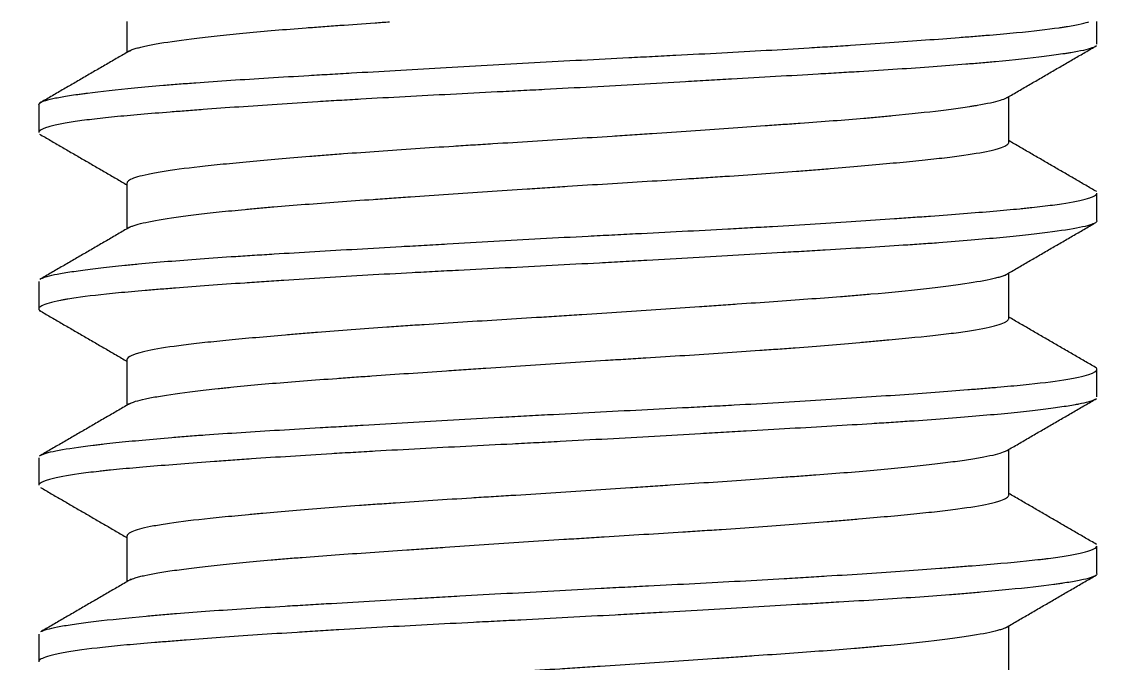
# Model space of a CAD drawing. Header units: millimetres. Extents: x 4812 to 5406, y -1197 to -777.
# Drawn here: x 4898.76 to 4904.89, y -1096.15 to -1092.51 of the extents above; entities that cross this region are included whole.
import ezdxf

# ---------------------------------------------------------------- set-up
doc = ezdxf.new("R2010")
doc.units = ezdxf.units.MM
doc.header["$LTSCALE"] = 0.1
doc.layers.get('0').update_dxf_attribs({"lineweight": 13})
doc.layers.add('DIM', color=3, linetype='Continuous', lineweight=9)
doc.styles.get("Standard").update_dxf_attribs({"font": 'arial.ttf'})
doc.dimstyles.new('사본 ISO-25', dxfattribs={"dimtxt": 5, "dimasz": 5, "dimexe": 1.25, "dimexo": 0.625, "dimgap": 1.2, "dimtad": 1, "dimtih": 1, "dimtoh": 1, "dimdec": 1, "dimdsep": 46, "dimtxsty": 'Standard', "dimcen": 5, "dimclrd": 3, "dimclre": 3, "dimclrt": 4, "dimadec": 0, "dimazin": 0, "dimtfac": 1, "dimtdec": 1, "dimtmove": 0, "dimatfit": 3, "dimfxl": 1.25, "dimarcsym": 0})

# ---------------------------------------------------------------- blocks, each defined once
blk = doc.blocks.new('*D23')
at = {"layer": 'Defpoints', "color": 0, "transparency": 16777216}
for p in [(4882.86, -1092.5148), (4937.86, -1092.5148), (4937.86, -1115.0148)]:
    blk.add_point(p, dxfattribs=at)
at = {"layer": 'DIM', "color": 3, "lineweight": -2, "transparency": 16777216}
for p, q in [((4882.86, -1093.1398), (4882.86, -1116.2648)), ((4937.86, -1093.1398), (4937.86, -1116.2648)), ((4882.86, -1115.0148), (4864.3395, -1115.0148)), ((4932.86, -1115.0148), (4887.86, -1115.0148))]:
    blk.add_line(p, q, dxfattribs=at)
at = {"layer": 'DIM', "color": 3, "transparency": 16777216}
for points in [[(4887.86, -1114.1815), (4887.86, -1115.8481), (4882.86, -1115.0148)], [(4932.86, -1114.1815), (4932.86, -1115.8481), (4937.86, -1115.0148)]]:
    blk.add_solid(points, dxfattribs=at)
at = {"layer": 'DIM', "color": 4, "transparency": 16777216, "insert": (4869.1395, -1111.2722), "char_height": 5, "attachment_point": 5}
blk.add_mtext('55', dxfattribs=at)
blk = doc.blocks.new('*D24')
at = {"layer": 'Defpoints', "color": 0, "transparency": 16777216}
for p in [(4910.36, -923.8886), (4876.7537, -1009.1992), (4899.4236, -1009.616), (4900.0069, -1095.9815), (4910.36, -1106.6204)]:
    blk.add_point(p, dxfattribs=at)
at = {"layer": 'DIM', "color": 3, "lineweight": -2, "transparency": 16777216}
for start, end in [(90, 92.279571), (92.28319, 102.71681), (85.437239, 87.71681), (102.720429, 105), (107.28319, 109.562761)]:
    blk.add_arc((4910.36, -1134.6199), 125.4814, start, end, dxfattribs=at)
at = {"layer": 'DIM', "color": 3, "transparency": 16777216}
for points in [[(4915.3424, -1010.0713), (4915.3756, -1008.405), (4910.36, -1009.1385)], [(4872.8485, -1014.0038), (4873.3118, -1015.6047), (4877.8831, -1013.4142)]]:
    blk.add_solid(points, dxfattribs=at)
at = {"layer": 'DIM', "color": 4, "transparency": 16777216, "insert": (4869.2927, -1010.3432), "char_height": 5, "attachment_point": 5}
blk.add_mtext('15°', dxfattribs=at)

msp = doc.modelspace()

# ---------------------------------------------------------------- linework, layer by layer
at = {"color": 7, "linetype": 'Continuous', "lineweight": 18}
for p, q in [((4899.3599, -1092.5148), (4899.3599, -1092.6895)), ((4904.8599, -1092.6429), (4904.8599, -1092.5148)), ((4904.3599, -1093.1982), (4904.3599, -1092.94)), ((4898.8599, -1092.987), (4898.8599, -1093.1422)), ((4899.3599, -1093.4316), (4899.3599, -1093.6895)), ((4904.8599, -1093.6422), (4904.8599, -1093.4875)), ((4898.8599, -1093.9872), (4898.8599, -1094.1429)), ((4904.3599, -1094.1985), (4904.3599, -1093.9399)), ((4899.3599, -1094.431), (4899.3599, -1094.6895)), ((4904.8599, -1094.6424), (4904.8599, -1094.4867)), ((4904.3599, -1095.1985), (4904.3599, -1094.9401)), ((4898.8599, -1094.9874), (4898.8599, -1095.1421)), ((4899.3599, -1095.4312), (4899.3599, -1095.6897)), ((4904.8599, -1095.6427), (4904.8599, -1095.4874)), ((4904.3599, -1096.1981), (4904.3599, -1095.9401)), ((4898.8599, -1095.9866), (4898.8599, -1096.1426))]:
    msp.add_line(p, q, dxfattribs=at)
for points, knots in [([(4898.8599, -1092.9869), (4898.8599, -1092.9853), (4898.8603, -1092.9836), (4898.8618, -1092.9808), (4898.8627, -1092.9796), (4898.865, -1092.9773), (4898.8665, -1092.9762), (4898.8815, -1092.9657), (4898.9108, -1092.9569), (4898.9778, -1092.9433), (4899.0039, -1092.9388), (4899.0491, -1092.9318), (4899.0652, -1092.9295), (4899.0907, -1092.9259), (4899.0995, -1092.9247), (4899.1175, -1092.9223), (4899.1267, -1092.9211), (4899.2116, -1092.9103), (4899.3007, -1092.9005), (4899.4543, -1092.8857), (4899.5089, -1092.8807), (4899.5813, -1092.8745), (4899.596, -1092.8733), (4899.6259, -1092.8708), (4899.641, -1092.8696), (4899.687, -1092.8659), (4899.7183, -1092.8635), (4899.8779, -1092.8516), (4900.0155, -1092.8427), (4900.2365, -1092.8291), (4900.3126, -1092.8245), (4900.4306, -1092.8176), (4900.4705, -1092.8153), (4900.551, -1092.8106), (4900.5916, -1092.8082), (4900.7959, -1092.7964), (4900.9645, -1092.7868), (4901.2249, -1092.7719), (4901.3131, -1092.7668), (4901.4917, -1092.7567), (4901.581, -1092.7517), (4901.7595, -1092.7419), (4901.8487, -1092.7371), (4902.027, -1092.7278), (4902.1161, -1092.7232), (4902.2496, -1092.7164), (4902.2941, -1092.7142), (4902.3831, -1092.7096), (4902.4276, -1092.7073), (4902.56, -1092.7005), (4902.6468, -1092.696), (4902.9032, -1092.6823), (4903.0686, -1092.673), (4903.2684, -1092.6609), (4903.3081, -1092.6584), (4903.3866, -1092.6535), (4903.4252, -1092.651), (4903.5391, -1092.6435), (4903.6859, -1092.6336), (4903.8225, -1092.6238), (4903.9541, -1092.6141), (4904.0173, -1092.6093), (4904.1083, -1092.6023), (4904.138, -1092.6), (4904.1957, -1092.5954), (4904.2236, -1092.5931), (4904.3049, -1092.5863), (4904.3556, -1092.5817), (4904.4975, -1092.5681), (4904.5786, -1092.5589), (4904.6541, -1092.5481), (4904.6622, -1092.5469), (4904.678, -1092.5444), (4904.7009, -1092.5408), (4904.7216, -1092.5371), (4904.76, -1092.5297), (4904.7883, -1092.5233), (4904.81, -1092.5168), (4904.8147, -1092.5153)], [0, 0, 0, 0, 0.010496, 0.010496, 0.018037, 0.018037, 0.025578, 0.025578, 0.085906, 0.085906, 0.11607, 0.11607, 0.131153, 0.131153, 0.138694, 0.138694, 0.146235, 0.146235, 0.206563, 0.206563, 0.236727, 0.236727, 0.244268, 0.244268, 0.251809, 0.251809, 0.266891, 0.266891, 0.327219, 0.327219, 0.357383, 0.357383, 0.372465, 0.372465, 0.387547, 0.387547, 0.447876, 0.447876, 0.47804, 0.47804, 0.508204, 0.508204, 0.538368, 0.538368, 0.568532, 0.568532, 0.583614, 0.583614, 0.598696, 0.598696, 0.62886, 0.62886, 0.689189, 0.689189, 0.704271, 0.704271, 0.719353, 0.719353, 0.749517, 0.779681, 0.779681, 0.809845, 0.809845, 0.824927, 0.824927, 0.840009, 0.840009, 0.870173, 0.870173, 0.930502, 0.930502, 0.938043, 0.938043, 0.945584, 0.960666, 0.960666, 0.99083, 1, 1, 1, 1]), ([(4899.3736, -1092.6815), (4899.3825, -1092.6763), (4899.3956, -1092.6712), (4899.4208, -1092.6637), (4899.4295, -1092.6614), (4899.4485, -1092.6567), (4899.4589, -1092.6544), (4899.4926, -1092.6473), (4899.5183, -1092.6425), (4899.6046, -1092.6282), (4899.6744, -1092.6184), (4899.7771, -1092.6059), (4899.7984, -1092.6033), (4899.8426, -1092.5983), (4899.8655, -1092.5958), (4899.9359, -1092.5882), (4899.9853, -1092.5832), (4900.1406, -1092.5685), (4900.2537, -1092.5593), (4900.3918, -1092.5487), (4900.4073, -1092.5476), (4900.4386, -1092.5452), (4900.4544, -1092.5441), (4900.5022, -1092.5405), (4900.5343, -1092.5382), (4900.632, -1092.5312), (4900.6985, -1092.5265), (4900.7937, -1092.5198), (4900.8211, -1092.5179), (4900.8488, -1092.516)], [0, 0, 0, 0, 0.097221, 0.097221, 0.140624, 0.140624, 0.184026, 0.184026, 0.270832, 0.270832, 0.444443, 0.444443, 0.487846, 0.487846, 0.531249, 0.531249, 0.618055, 0.618055, 0.791666, 0.791666, 0.813368, 0.813368, 0.835069, 0.835069, 0.878472, 0.878472, 0.965278, 0.965278, 1, 1, 1, 1]), ([(4904.85, -1092.6557), (4904.849, -1092.6563), (4904.848, -1092.6569), (4904.8304, -1092.6666), (4904.7982, -1092.6754), (4904.738, -1092.6868), (4904.725, -1092.6891), (4904.7039, -1092.6926), (4904.6966, -1092.6938), (4904.6816, -1092.6961), (4904.643, -1092.7019), (4904.5987, -1092.7079), (4904.4821, -1092.7222), (4904.3904, -1092.7321), (4904.2712, -1092.7433), (4904.2578, -1092.7445), (4904.2304, -1092.747), (4904.2164, -1092.7483), (4904.1742, -1092.752), (4904.1453, -1092.7545), (4904.0566, -1092.7619), (4903.9948, -1092.7667), (4903.8012, -1092.7807), (4903.6615, -1092.7896), (4903.492, -1092.7999), (4903.473, -1092.8011), (4903.4347, -1092.8034), (4903.3771, -1092.8068), (4903.3185, -1092.8103), (4903.2002, -1092.8172), (4903.0394, -1092.8265), (4902.8724, -1092.8361), (4902.7448, -1092.8434), (4902.6804, -1092.8471), (4902.6151, -1092.8508), (4902.5714, -1092.8533), (4902.5494, -1092.8546), (4902.3513, -1092.8659), (4902.1743, -1092.876), (4901.9072, -1092.8905), (4901.8179, -1092.8953), (4901.6835, -1092.9023), (4901.6387, -1092.9046), (4901.5489, -1092.9092), (4901.5039, -1092.9115), (4901.2808, -1092.9228), (4901.1068, -1092.9317), (4900.8522, -1092.9454), (4900.7684, -1092.9501), (4900.6443, -1092.9572), (4900.6032, -1092.9596), (4900.5218, -1092.9644), (4900.4816, -1092.9669), (4900.2839, -1092.9791), (4900.1349, -1092.989), (4899.9251, -1093.0038), (4899.8575, -1093.0087), (4899.7596, -1093.016), (4899.7275, -1093.0184), (4899.6651, -1093.0232), (4899.6347, -1093.0255), (4899.487, -1093.037), (4899.3818, -1093.0459), (4899.2435, -1093.0596), (4899.2007, -1093.0642), (4899.1217, -1093.0736), (4899.0862, -1093.0784), (4898.9911, -1093.0928), (4898.9431, -1093.1027), (4898.9022, -1093.1152), (4898.895, -1093.1177), (4898.8825, -1093.1227), (4898.8773, -1093.1252), (4898.8646, -1093.1327), (4898.8603, -1093.1376), (4898.8599, -1093.1426), (4898.8599, -1093.1428), (4898.8599, -1093.1431)], [0, 0, 0, 0, 0.003745, 0.003745, 0.062265, 0.062265, 0.076895, 0.076895, 0.08421, 0.08421, 0.091526, 0.120786, 0.120786, 0.179306, 0.179306, 0.186621, 0.186621, 0.193937, 0.193937, 0.208567, 0.208567, 0.237827, 0.237827, 0.296348, 0.296348, 0.303663, 0.303663, 0.310978, 0.325608, 0.325608, 0.354868, 0.384128, 0.384128, 0.398759, 0.406074, 0.406074, 0.413389, 0.413389, 0.471909, 0.471909, 0.501169, 0.501169, 0.5158, 0.5158, 0.53043, 0.53043, 0.58895, 0.58895, 0.618211, 0.618211, 0.632841, 0.632841, 0.647471, 0.647471, 0.705991, 0.705991, 0.735252, 0.735252, 0.749882, 0.749882, 0.764512, 0.764512, 0.823033, 0.823033, 0.852293, 0.852293, 0.881553, 0.881553, 0.940074, 0.940074, 0.954704, 0.954704, 0.969334, 0.969334, 0.998594, 0.998594, 1, 1, 1, 1]), ([(4904.348, -1092.947), (4904.3471, -1092.9475), (4904.3462, -1092.9481), (4904.337, -1092.9533), (4904.3253, -1092.9579), (4904.2805, -1092.9717), (4904.2376, -1092.9809), (4904.1741, -1092.9916), (4904.1669, -1092.9928), (4904.1519, -1092.9953), (4904.1442, -1092.9965), (4904.1206, -1093.0001), (4904.1041, -1093.0026), (4904.0524, -1093.0099), (4904.0151, -1093.0148), (4903.8947, -1093.0297), (4903.8032, -1093.0397), (4903.6871, -1093.0509), (4903.6741, -1093.0521), (4903.6476, -1093.0545), (4903.6343, -1093.0558), (4903.5938, -1093.0594), (4903.5663, -1093.0618), (4903.4823, -1093.0689), (4903.3661, -1093.0781), (4903.2418, -1093.0873), (4903.1454, -1093.0943), (4903.0964, -1093.0978), (4903.0463, -1093.1013), (4903.0126, -1093.1037), (4902.9956, -1093.1049), (4902.8423, -1093.1156), (4902.7017, -1093.1253), (4902.4848, -1093.1401), (4902.4115, -1093.1451), (4902.3, -1093.1526), (4902.2625, -1093.1552), (4902.206, -1093.159), (4902.187, -1093.1602), (4902.1492, -1093.1628), (4902.1304, -1093.164), (4902.0359, -1093.1703), (4901.9605, -1093.1752), (4901.8099, -1093.1849), (4901.7346, -1093.1896), (4901.5844, -1093.1989), (4901.5093, -1093.2035), (4901.397, -1093.2105), (4901.3594, -1093.2128), (4901.285, -1093.2175), (4901.2482, -1093.2198), (4901.0654, -1093.2314), (4900.9241, -1093.2407), (4900.7195, -1093.2553), (4900.6526, -1093.2602), (4900.5541, -1093.2677), (4900.5217, -1093.2702), (4900.4583, -1093.2752), (4900.4271, -1093.2777), (4900.274, -1093.2902), (4900.1604, -1093.3001), (4900.0295, -1093.312), (4900.0039, -1093.3144), (4899.9538, -1093.3191), (4899.9293, -1093.3215), (4899.8581, -1093.3285), (4899.8136, -1093.3331), (4899.6892, -1093.347), (4899.618, -1093.3563), (4899.5439, -1093.3684), (4899.5298, -1093.3708), (4899.5032, -1093.3757), (4899.4908, -1093.3782), (4899.4561, -1093.3856), (4899.4363, -1093.3906), (4899.3871, -1093.4056), (4899.3676, -1093.4156), (4899.3605, -1093.4276), (4899.3599, -1093.4296), (4899.3599, -1093.4317)], [0, 0, 0, 0, 0.003579, 0.003579, 0.033397, 0.033397, 0.093035, 0.093035, 0.100489, 0.100489, 0.107944, 0.107944, 0.122853, 0.122853, 0.152672, 0.152672, 0.212309, 0.212309, 0.219764, 0.219764, 0.227219, 0.227219, 0.242128, 0.242128, 0.271947, 0.301766, 0.301766, 0.316675, 0.32413, 0.32413, 0.331584, 0.331584, 0.391222, 0.391222, 0.42104, 0.42104, 0.43595, 0.43595, 0.443404, 0.443404, 0.450859, 0.450859, 0.480678, 0.480678, 0.510497, 0.510497, 0.540315, 0.540315, 0.555225, 0.555225, 0.570134, 0.570134, 0.629771, 0.629771, 0.65959, 0.65959, 0.674499, 0.674499, 0.689409, 0.689409, 0.749046, 0.749046, 0.763956, 0.763956, 0.778865, 0.778865, 0.808684, 0.808684, 0.868321, 0.868321, 0.88323, 0.88323, 0.89814, 0.89814, 0.927959, 0.927959, 0.987596, 0.987596, 1, 1, 1, 1]), ([(4899.3759, -1093.6803), (4899.38, -1093.678), (4899.385, -1093.6758), (4899.3968, -1093.6712), (4899.4037, -1093.6688), (4899.4267, -1093.6619), (4899.4454, -1093.6573), (4899.5111, -1093.6433), (4899.5679, -1093.6338), (4899.6555, -1093.6214), (4899.6738, -1093.6189), (4899.7119, -1093.6139), (4899.7316, -1093.6114), (4899.7928, -1093.6039), (4899.8799, -1093.5939), (4899.9778, -1093.584), (4900.0553, -1093.5766), (4900.095, -1093.5729), (4900.1364, -1093.5693), (4900.1643, -1093.5669), (4900.1784, -1093.5657), (4900.3068, -1093.555), (4900.4285, -1093.5458), (4900.6221, -1093.5319), (4900.6885, -1093.5272), (4900.7909, -1093.52), (4900.8255, -1093.5176), (4900.8781, -1093.514), (4900.8957, -1093.5128), (4900.9311, -1093.5103), (4900.9489, -1093.5091), (4901.1091, -1093.4981), (4901.2547, -1093.4881), (4901.4779, -1093.473), (4901.553, -1093.468), (4901.667, -1093.4604), (4901.7053, -1093.4579), (4901.7817, -1093.4529), (4901.8197, -1093.4505), (4902.0098, -1093.4383), (4902.1603, -1093.4292), (4902.384, -1093.4153), (4902.4582, -1093.4107), (4902.5689, -1093.4036), (4902.6055, -1093.4013), (4902.6779, -1093.3965), (4902.7137, -1093.3942), (4902.8908, -1093.3823), (4903.0267, -1093.3726), (4903.189, -1093.3601), (4903.2211, -1093.3576), (4903.2845, -1093.3526), (4903.3159, -1093.35), (4903.408, -1093.3425), (4903.4669, -1093.3374), (4903.5799, -1093.3276), (4903.634, -1093.3227), (4903.7373, -1093.3132), (4903.7865, -1093.3085), (4903.8567, -1093.3015), (4903.8795, -1093.2992), (4903.9237, -1093.2945), (4903.945, -1093.2921), (4904.0066, -1093.2851), (4904.0445, -1093.2805), (4904.1489, -1093.2663), (4904.2062, -1093.2567), (4904.2565, -1093.2454), (4904.2619, -1093.2442), (4904.2722, -1093.2417), (4904.2871, -1093.2379), (4904.2999, -1093.2341), (4904.3231, -1093.2265), (4904.3471, -1093.2165), (4904.3575, -1093.2065), (4904.3597, -1093.2005), (4904.3599, -1093.1994), (4904.3599, -1093.1982)], [0, 0, 0, 0, 0.014571, 0.014571, 0.029624, 0.029624, 0.05973, 0.05973, 0.119942, 0.119942, 0.134995, 0.134995, 0.150048, 0.150048, 0.180153, 0.210259, 0.210259, 0.225312, 0.232839, 0.232839, 0.240365, 0.240365, 0.300577, 0.300577, 0.330683, 0.330683, 0.345736, 0.345736, 0.353263, 0.353263, 0.360789, 0.360789, 0.421001, 0.421001, 0.451107, 0.451107, 0.46616, 0.46616, 0.481213, 0.481213, 0.541425, 0.541425, 0.571531, 0.571531, 0.586584, 0.586584, 0.601637, 0.601637, 0.661848, 0.661848, 0.676901, 0.676901, 0.691954, 0.691954, 0.72206, 0.72206, 0.752166, 0.752166, 0.782272, 0.782272, 0.797325, 0.797325, 0.812378, 0.812378, 0.842484, 0.842484, 0.902696, 0.902696, 0.910222, 0.910222, 0.917749, 0.932802, 0.932802, 0.962908, 0.993014, 0.993014, 1, 1, 1, 1]), ([(4898.8734, -1093.9718), (4898.8895, -1093.9632), (4898.9198, -1093.9547), (4898.9887, -1093.9414), (4899.0162, -1093.9368), (4899.0785, -1093.9275), (4899.148, -1093.9181), (4899.2318, -1093.9084), (4899.3002, -1093.901), (4899.3239, -1093.8985), (4899.3732, -1093.8935), (4899.3988, -1093.891), (4899.5305, -1093.8785), (4899.6475, -1093.8686), (4899.84, -1093.8545), (4899.907, -1093.8499), (4900.0118, -1093.8431), (4900.0475, -1093.8408), (4900.1021, -1093.8374), (4900.1205, -1093.8362), (4900.1575, -1093.8339), (4900.176, -1093.8328), (4900.3443, -1093.8225), (4900.5011, -1093.8134), (4900.7467, -1093.7993), (4900.8304, -1093.7945), (4900.9372, -1093.7883), (4900.9801, -1093.7859), (4901.0235, -1093.7834), (4901.0886, -1093.7797), (4901.1322, -1093.7772), (4901.3505, -1093.7647), (4901.527, -1093.7547), (4901.7948, -1093.74), (4901.8845, -1093.7352), (4901.9973, -1093.7293), (4902.0199, -1093.7282), (4902.065, -1093.7259), (4902.1324, -1093.7224), (4902.1993, -1093.719), (4902.4212, -1093.7077), (4902.5954, -1093.6988), (4902.8088, -1093.6873), (4902.8724, -1093.6839), (4902.9356, -1093.6803), (4902.9777, -1093.678), (4902.9986, -1093.6768), (4903.1027, -1093.6708), (4903.1838, -1093.666), (4903.4208, -1093.6515), (4903.5704, -1093.6416), (4903.7468, -1093.6292), (4903.7816, -1093.6267), (4903.8329, -1093.623), (4903.8499, -1093.6217), (4903.8834, -1093.6193), (4903.9, -1093.618), (4903.9819, -1093.612), (4904.0443, -1093.6073), (4904.222, -1093.5934), (4904.3282, -1093.5845), (4904.4335, -1093.5742), (4904.445, -1093.5731), (4904.4676, -1093.5708), (4904.4788, -1093.5696), (4904.5114, -1093.5661), (4904.5321, -1093.5638), (4904.5916, -1093.5568), (4904.6274, -1093.5521), (4904.7235, -1093.5377), (4904.7728, -1093.5278), (4904.8151, -1093.5153), (4904.8226, -1093.5127), (4904.8355, -1093.5077), (4904.8409, -1093.5052), (4904.8541, -1093.4977), (4904.8589, -1093.4928), (4904.8599, -1093.4877), (4904.8599, -1093.4873), (4904.8599, -1093.4869)], [0, 0, 0, 0, 0.056027, 0.056027, 0.085452, 0.085452, 0.114878, 0.144304, 0.144304, 0.159016, 0.159016, 0.173729, 0.173729, 0.232581, 0.232581, 0.262006, 0.262006, 0.276719, 0.276719, 0.284075, 0.284075, 0.291432, 0.291432, 0.350283, 0.350283, 0.379709, 0.379709, 0.387065, 0.394422, 0.394422, 0.409134, 0.409134, 0.467986, 0.467986, 0.497411, 0.497411, 0.504768, 0.504768, 0.512124, 0.526837, 0.526837, 0.585688, 0.585688, 0.600401, 0.607757, 0.607757, 0.615114, 0.615114, 0.644539, 0.644539, 0.703391, 0.703391, 0.718104, 0.718104, 0.72546, 0.72546, 0.732816, 0.732816, 0.762242, 0.762242, 0.821093, 0.821093, 0.82845, 0.82845, 0.835806, 0.835806, 0.850519, 0.850519, 0.879945, 0.879945, 0.938796, 0.938796, 0.953509, 0.953509, 0.968222, 0.968222, 0.997647, 0.997647, 1, 1, 1, 1]), ([(4904.8599, -1093.6438), (4904.8596, -1093.6476), (4904.8566, -1093.6514), (4904.8474, -1093.6575), (4904.8429, -1093.6597), (4904.8318, -1093.6643), (4904.8253, -1093.6666), (4904.8028, -1093.6734), (4904.7839, -1093.6778), (4904.7159, -1093.6914), (4904.6554, -1093.7006), (4904.5603, -1093.7126), (4904.5403, -1093.7151), (4904.4986, -1093.7199), (4904.4769, -1093.7224), (4904.4094, -1093.7298), (4904.3129, -1093.7396), (4904.2037, -1093.7495), (4904.0879, -1093.7594), (4904.0268, -1093.7642), (4903.9301, -1093.7714), (4903.8972, -1093.7738), (4903.8303, -1093.7784), (4903.7963, -1093.7807), (4903.6926, -1093.7875), (4903.5497, -1093.7966), (4903.3978, -1093.8056), (4903.2804, -1093.8125), (4903.2209, -1093.816), (4903.1601, -1093.8195), (4903.1192, -1093.8219), (4903.0987, -1093.8231), (4902.9133, -1093.8338), (4902.7442, -1093.8435), (4902.4844, -1093.8583), (4902.3967, -1093.8633), (4902.2637, -1093.8708), (4902.2191, -1093.8733), (4902.1517, -1093.8771), (4902.1292, -1093.8784), (4902.0843, -1093.8808), (4901.972, -1093.887), (4901.8602, -1093.893), (4901.6819, -1093.9024), (4901.5041, -1093.9115), (4901.3274, -1093.9204), (4901.2174, -1093.9261), (4901.1954, -1093.9272), (4901.1515, -1093.9295), (4901.1295, -1093.9306), (4901.064, -1093.9341), (4901.0207, -1093.9364), (4900.8064, -1093.9478), (4900.6414, -1093.9572), (4900.4033, -1093.9717), (4900.3256, -1093.9766), (4900.2304, -1093.9828), (4900.2115, -1093.9841), (4900.174, -1093.9866), (4900.1182, -1093.9903), (4900.0641, -1093.994), (4899.9577, -1094.0015), (4899.8896, -1094.0064), (4899.7587, -1094.0161), (4899.6959, -1094.0208), (4899.6058, -1094.0277), (4899.5618, -1094.0312), (4899.5194, -1094.0346), (4899.4914, -1094.0369), (4899.4776, -1094.0381), (4899.4097, -1094.0438), (4899.359, -1094.0483), (4899.2175, -1094.062), (4899.1372, -1094.0711), (4899.0546, -1094.0831), (4899.039, -1094.0856), (4899.0169, -1094.0892), (4899.0098, -1094.0905), (4898.996, -1094.0929), (4898.9629, -1094.0991), (4898.936, -1094.1053), (4898.8834, -1094.1202), (4898.8639, -1094.1303), (4898.8596, -1094.1423), (4898.8598, -1094.1447), (4898.8621, -1094.1495), (4898.8643, -1094.1518), (4898.8684, -1094.1548), (4898.8695, -1094.1555), (4898.8706, -1094.1562)], [0, 0, 0, 0, 0.022687, 0.022687, 0.036588, 0.036588, 0.05049, 0.05049, 0.078292, 0.078292, 0.133897, 0.133897, 0.147798, 0.147798, 0.161699, 0.161699, 0.189502, 0.217304, 0.217304, 0.245107, 0.245107, 0.259008, 0.259008, 0.272909, 0.272909, 0.300712, 0.328514, 0.328514, 0.342416, 0.349366, 0.349366, 0.356317, 0.356317, 0.411922, 0.411922, 0.439724, 0.439724, 0.453626, 0.453626, 0.460576, 0.460576, 0.467527, 0.495329, 0.495329, 0.523132, 0.550934, 0.550934, 0.557885, 0.557885, 0.564835, 0.564835, 0.578737, 0.578737, 0.634342, 0.634342, 0.662144, 0.662144, 0.669095, 0.669095, 0.676045, 0.689947, 0.689947, 0.717749, 0.717749, 0.745552, 0.745552, 0.759453, 0.766403, 0.766403, 0.773354, 0.773354, 0.801157, 0.801157, 0.856762, 0.856762, 0.870663, 0.870663, 0.877613, 0.877613, 0.884564, 0.912366, 0.912366, 0.967971, 0.967971, 0.981873, 0.981873, 0.995774, 0.995774, 1, 1, 1, 1]), ([(4904.3395, -1093.9516), (4904.3342, -1093.9541), (4904.3278, -1093.9567), (4904.3137, -1093.9615), (4904.3061, -1093.9639), (4904.2892, -1093.9685), (4904.2799, -1093.9708), (4904.2294, -1093.9825), (4904.1763, -1093.9919), (4904.0779, -1094.0064), (4904.0419, -1094.0113), (4903.9831, -1094.0188), (4903.9626, -1094.0213), (4903.9205, -1094.0263), (4903.8988, -1094.0289), (4903.7871, -1094.0413), (4903.6875, -1094.0512), (4903.5503, -1094.0631), (4903.5082, -1094.0667), (4903.4646, -1094.0702), (4903.4352, -1094.0726), (4903.4203, -1094.0737), (4903.3454, -1094.0796), (4903.2837, -1094.0842), (4903.0938, -1094.0981), (4902.9605, -1094.1074), (4902.7857, -1094.1195), (4902.7504, -1094.1219), (4902.6967, -1094.1256), (4902.6786, -1094.1268), (4902.6425, -1094.1293), (4902.6244, -1094.1306), (4902.5338, -1094.1368), (4902.4607, -1094.1417), (4902.2398, -1094.1567), (4902.0903, -1094.1668), (4901.9194, -1094.1779), (4901.9004, -1094.1791), (4901.8623, -1094.1816), (4901.8432, -1094.1828), (4901.786, -1094.1864), (4901.7481, -1094.1888), (4901.6347, -1094.1958), (4901.5597, -1094.2004), (4901.3363, -1094.2142), (4901.1897, -1094.2233), (4901.0275, -1094.234), (4901.0095, -1094.2352), (4900.9738, -1094.2376), (4900.9205, -1094.2412), (4900.8682, -1094.2448), (4900.7649, -1094.252), (4900.6304, -1094.2617), (4900.5026, -1094.2716), (4900.4093, -1094.2791), (4900.3786, -1094.2816), (4900.318, -1094.2867), (4900.2881, -1094.2892), (4900.2004, -1094.2967), (4900.0887, -1094.3065), (4899.9365, -1094.3206), (4899.8451, -1094.3298), (4899.7806, -1094.3368), (4899.7597, -1094.3391), (4899.7192, -1094.3438), (4899.6998, -1094.3462), (4899.6068, -1094.3579), (4899.5451, -1094.3674), (4899.4715, -1094.3821), (4899.4502, -1094.387), (4899.423, -1094.3946), (4899.4147, -1094.3971), (4899.3999, -1094.4022), (4899.3935, -1094.4047), (4899.3691, -1094.4156), (4899.3598, -1094.4238), (4899.3599, -1094.4318)], [0, 0, 0, 0, 0.01662, 0.01662, 0.031673, 0.031673, 0.046726, 0.046726, 0.106938, 0.106938, 0.137044, 0.137044, 0.152097, 0.152097, 0.16715, 0.16715, 0.227362, 0.227362, 0.242415, 0.249941, 0.249941, 0.257468, 0.257468, 0.287574, 0.287574, 0.347786, 0.347786, 0.362839, 0.362839, 0.370365, 0.370365, 0.377892, 0.377892, 0.407998, 0.407998, 0.46821, 0.46821, 0.475736, 0.475736, 0.483263, 0.483263, 0.498316, 0.498316, 0.528422, 0.528422, 0.588634, 0.588634, 0.596161, 0.596161, 0.603687, 0.61874, 0.61874, 0.648846, 0.678952, 0.678952, 0.694005, 0.694005, 0.709058, 0.709058, 0.739164, 0.76927, 0.799376, 0.799376, 0.814429, 0.814429, 0.829482, 0.829482, 0.889694, 0.889694, 0.9198, 0.9198, 0.934853, 0.934853, 0.949906, 0.949906, 1, 1, 1, 1]), ([(4899.3707, -1094.6834), (4899.3789, -1094.6779), (4899.3917, -1094.6726), (4899.4241, -1094.6626), (4899.4424, -1094.658), (4899.475, -1094.6509), (4899.4867, -1094.6486), (4899.5119, -1094.6438), (4899.5253, -1094.6414), (4899.5964, -1094.6294), (4899.6653, -1094.6196), (4899.7864, -1094.6047), (4899.8406, -1094.5984), (4899.8996, -1094.5921), (4899.9235, -1094.5896), (4899.9357, -1094.5883), (4899.9727, -1094.5846), (4899.9979, -1094.5821), (4900.127, -1094.5697), (4900.2393, -1094.5604), (4900.4211, -1094.5465), (4900.484, -1094.5418), (4900.5654, -1094.536), (4900.5819, -1094.5348), (4900.6149, -1094.5324), (4900.6647, -1094.5289), (4900.7152, -1094.5253), (4900.8852, -1094.5134), (4901.0261, -1094.5038), (4901.2085, -1094.4913), (4901.2453, -1094.4888), (4901.3195, -1094.4837), (4901.357, -1094.4812), (4901.4697, -1094.4736), (4901.6202, -1094.4635), (4901.7712, -1094.4536), (4901.9224, -1094.4439), (4901.9981, -1094.4392), (4902.1118, -1094.4321), (4902.1498, -1094.4298), (4902.2257, -1094.4251), (4902.2636, -1094.4228), (4902.3761, -1094.4158), (4902.45, -1094.4112), (4902.6688, -1094.3973), (4902.8105, -1094.3878), (4902.9824, -1094.3756), (4903.0166, -1094.3731), (4903.0838, -1094.3681), (4903.1168, -1094.3656), (4903.2144, -1094.3582), (4903.3404, -1094.3482), (4903.4582, -1094.3382), (4903.5434, -1094.3308), (4903.5713, -1094.3283), (4903.626, -1094.3234), (4903.6529, -1094.321), (4903.7843, -1094.3089), (4903.8776, -1094.2998), (4904.0007, -1094.2858), (4904.0389, -1094.2812), (4904.0918, -1094.2741), (4904.1088, -1094.2717), (4904.1411, -1094.2669), (4904.1566, -1094.2644), (4904.2293, -1094.2523), (4904.2739, -1094.2424), (4904.3211, -1094.2273), (4904.3366, -1094.221), (4904.3467, -1094.2147), (4904.3504, -1094.2121), (4904.352, -1094.2109), (4904.3561, -1094.2071), (4904.358, -1094.2046), (4904.3595, -1094.201), (4904.3598, -1094.1998), (4904.3599, -1094.1986)], [0, 0, 0, 0, 0.034961, 0.034961, 0.064894, 0.064894, 0.079861, 0.079861, 0.094827, 0.094827, 0.154693, 0.154693, 0.184626, 0.192109, 0.192109, 0.199593, 0.199593, 0.214559, 0.214559, 0.274425, 0.274425, 0.304358, 0.304358, 0.311841, 0.311841, 0.319324, 0.334291, 0.334291, 0.394157, 0.394157, 0.409123, 0.409123, 0.42409, 0.42409, 0.454023, 0.483956, 0.483956, 0.513889, 0.513889, 0.528855, 0.528855, 0.543822, 0.543822, 0.573755, 0.573755, 0.63362, 0.63362, 0.648587, 0.648587, 0.663553, 0.663553, 0.693486, 0.723419, 0.723419, 0.738386, 0.738386, 0.753352, 0.753352, 0.813218, 0.813218, 0.843151, 0.843151, 0.858118, 0.858118, 0.873084, 0.873084, 0.93295, 0.93295, 0.962883, 0.970366, 0.970366, 0.977849, 0.977849, 0.992816, 0.992816, 1, 1, 1, 1]), ([(4898.8688, -1094.9746), (4898.8704, -1094.9735), (4898.8723, -1094.9724), (4898.8766, -1094.9701), (4898.8791, -1094.969), (4898.8845, -1094.9667), (4898.8875, -1094.9656), (4898.8972, -1094.9621), (4898.9047, -1094.9599), (4898.9299, -1094.9531), (4898.9505, -1094.9486), (4899.024, -1094.935), (4899.088, -1094.9257), (4899.1775, -1094.9148), (4899.1878, -1094.9136), (4899.2086, -1094.9111), (4899.2404, -1094.9075), (4899.2741, -1094.9038), (4899.344, -1094.8964), (4899.4435, -1094.8865), (4899.5558, -1094.8766), (4899.6449, -1094.8693), (4899.6906, -1094.8656), (4899.7382, -1094.862), (4899.7703, -1094.8596), (4899.7866, -1094.8584), (4899.9346, -1094.8478), (4900.0753, -1094.8389), (4900.2996, -1094.8253), (4900.3766, -1094.8208), (4900.4955, -1094.8138), (4900.5357, -1094.8115), (4900.6172, -1094.8067), (4900.6586, -1094.8044), (4900.8662, -1094.7924), (4901.0364, -1094.7826), (4901.2977, -1094.7677), (4901.3858, -1094.7627), (4901.5195, -1094.7552), (4901.5643, -1094.7527), (4901.6544, -1094.7477), (4901.6993, -1094.7452), (4901.8339, -1094.7379), (4901.9233, -1094.7332), (4902.1015, -1094.724), (4902.2791, -1094.7149), (4902.4553, -1094.7059), (4902.587, -1094.6991), (4902.6309, -1094.6968), (4902.7176, -1094.6922), (4902.7605, -1094.6899), (4902.9732, -1094.6784), (4903.1368, -1094.669), (4903.3725, -1094.6544), (4903.4494, -1094.6495), (4903.5999, -1094.6394), (4903.7446, -1094.6295), (4903.8784, -1094.6197), (4904.0068, -1094.6101), (4904.0682, -1094.6054), (4904.1563, -1094.5985), (4904.1849, -1094.5962), (4904.2408, -1094.5916), (4904.2681, -1094.5894), (4904.3471, -1094.5825), (4904.3962, -1094.578), (4904.5326, -1094.5643), (4904.6095, -1094.555), (4904.6877, -1094.5429), (4904.7025, -1094.5405), (4904.7301, -1094.5356), (4904.7429, -1094.5331), (4904.7783, -1094.5256), (4904.7979, -1094.5206), (4904.8448, -1094.5057), (4904.8604, -1094.4957), (4904.8598, -1094.4838), (4904.8587, -1094.4814), (4904.8543, -1094.4767), (4904.8512, -1094.4744), (4904.8463, -1094.4717), (4904.8455, -1094.4713), (4904.8448, -1094.4709)], [0, 0, 0, 0, 0.006794, 0.006794, 0.01387, 0.01387, 0.020947, 0.020947, 0.0351, 0.0351, 0.063406, 0.063406, 0.120019, 0.120019, 0.127095, 0.127095, 0.134172, 0.148325, 0.148325, 0.176631, 0.204937, 0.204937, 0.21909, 0.226167, 0.226167, 0.233243, 0.233243, 0.289855, 0.289855, 0.318162, 0.318162, 0.332315, 0.332315, 0.346468, 0.346468, 0.40308, 0.40308, 0.431386, 0.431386, 0.445539, 0.445539, 0.459692, 0.459692, 0.487999, 0.487999, 0.516305, 0.544611, 0.544611, 0.558764, 0.558764, 0.572917, 0.572917, 0.629529, 0.629529, 0.657836, 0.657836, 0.686142, 0.714448, 0.714448, 0.742754, 0.742754, 0.756907, 0.756907, 0.77106, 0.77106, 0.799366, 0.799366, 0.855979, 0.855979, 0.870132, 0.870132, 0.884285, 0.884285, 0.912591, 0.912591, 0.969203, 0.969203, 0.983356, 0.983356, 0.997509, 0.997509, 1, 1, 1, 1]), ([(4904.8481, -1094.6569), (4904.8345, -1094.6647), (4904.8094, -1094.6723), (4904.767, -1094.6812), (4904.7613, -1094.6824), (4904.7495, -1094.6847), (4904.7311, -1094.6881), (4904.7106, -1094.6915), (4904.6668, -1094.6985), (4904.6011, -1094.7078), (4904.5209, -1094.7174), (4904.4554, -1094.7248), (4904.4326, -1094.7272), (4904.3852, -1094.7322), (4904.3606, -1094.7347), (4904.284, -1094.7422), (4904.176, -1094.7522), (4904.0564, -1094.7619), (4903.9311, -1094.7714), (4903.8656, -1094.776), (4903.7629, -1094.7829), (4903.728, -1094.7852), (4903.6566, -1094.7898), (4903.6202, -1094.7921), (4903.4358, -1094.8035), (4903.2811, -1094.8125), (4903.0382, -1094.8266), (4902.9555, -1094.8313), (4902.8287, -1094.8386), (4902.7859, -1094.8411), (4902.6995, -1094.846), (4902.6562, -1094.8485), (4902.4389, -1094.8609), (4902.263, -1094.871), (4901.996, -1094.8857), (4901.9064, -1094.8906), (4901.7714, -1094.8977), (4901.7261, -1094.9001), (4901.6361, -1094.9047), (4901.5914, -1094.907), (4901.3686, -1094.9184), (4901.1936, -1094.9272), (4900.9361, -1094.9409), (4900.8511, -1094.9455), (4900.7249, -1094.9526), (4900.6833, -1094.955), (4900.6012, -1094.9597), (4900.5606, -1094.9621), (4900.3606, -1094.9742), (4900.2088, -1094.984), (4900.0295, -1094.9964), (4899.9941, -1094.9989), (4899.9245, -1095.0039), (4899.8901, -1095.0064), (4899.7894, -1095.0138), (4899.7255, -1095.0185), (4899.5429, -1095.0325), (4899.4334, -1095.0414), (4899.3121, -1095.0528), (4899.2886, -1095.0551), (4899.2546, -1095.0586), (4899.2435, -1095.0597), (4899.2217, -1095.062), (4899.1685, -1095.0678), (4899.1212, -1095.0737), (4899.0191, -1095.088), (4898.9658, -1095.0977), (4898.923, -1095.109), (4898.9185, -1095.1103), (4898.9099, -1095.1128), (4898.9059, -1095.114), (4898.8946, -1095.1178), (4898.8881, -1095.1203), (4898.8716, -1095.1278), (4898.8646, -1095.1328), (4898.8604, -1095.1395), (4898.8599, -1095.1414), (4898.8599, -1095.1433)], [0, 0, 0, 0, 0.050188, 0.050188, 0.057516, 0.057516, 0.064845, 0.079503, 0.079503, 0.108818, 0.138133, 0.138133, 0.152791, 0.152791, 0.167449, 0.167449, 0.196764, 0.226079, 0.226079, 0.255394, 0.255394, 0.270052, 0.270052, 0.284709, 0.284709, 0.34334, 0.34334, 0.372655, 0.372655, 0.387313, 0.387313, 0.40197, 0.40197, 0.460601, 0.460601, 0.489916, 0.489916, 0.504574, 0.504574, 0.519231, 0.519231, 0.577862, 0.577862, 0.607177, 0.607177, 0.621834, 0.621834, 0.636492, 0.636492, 0.695122, 0.695122, 0.70978, 0.70978, 0.724438, 0.724438, 0.753753, 0.753753, 0.812383, 0.812383, 0.827041, 0.827041, 0.83437, 0.83437, 0.841699, 0.871014, 0.871014, 0.929644, 0.929644, 0.936973, 0.936973, 0.944302, 0.944302, 0.958959, 0.958959, 0.988275, 0.988275, 1, 1, 1, 1]), ([(4904.3472, -1094.9475), (4904.3424, -1094.9504), (4904.3363, -1094.9532), (4904.3053, -1094.9653), (4904.2684, -1094.9744), (4904.2052, -1094.9863), (4904.1917, -1094.9887), (4904.1631, -1094.9935), (4904.1481, -1094.9959), (4904.1008, -1095.0031), (4904.0318, -1095.0129), (4903.9511, -1095.0228), (4903.8861, -1095.0303), (4903.8637, -1095.0328), (4903.8174, -1095.0378), (4903.7935, -1095.0403), (4903.7196, -1095.0478), (4903.668, -1095.0528), (4903.5605, -1095.0623), (4903.4485, -1095.0717), (4903.3277, -1095.0809), (4903.2338, -1095.0879), (4903.2019, -1095.0902), (4903.137, -1095.0949), (4903.104, -1095.0972), (4902.9377, -1095.109), (4902.7998, -1095.1185), (4902.5856, -1095.1332), (4902.4948, -1095.1394), (4902.4021, -1095.1457), (4902.3648, -1095.1483), (4902.3461, -1095.1495), (4902.2899, -1095.1533), (4902.2525, -1095.1558), (4902.065, -1095.1684), (4901.9146, -1095.1783), (4901.6885, -1095.1925), (4901.613, -1095.1972), (4901.5185, -1095.203), (4901.4996, -1095.2041), (4901.4619, -1095.2065), (4901.4056, -1095.2099), (4901.3499, -1095.2134), (4901.1655, -1095.2249), (4901.0222, -1095.2342), (4900.8482, -1095.2462), (4900.7964, -1095.2498), (4900.7452, -1095.2535), (4900.7112, -1095.2559), (4900.6943, -1095.2572), (4900.6104, -1095.2633), (4900.5454, -1095.2683), (4900.3566, -1095.2832), (4900.2389, -1095.2932), (4900.1022, -1095.3054), (4900.0753, -1095.3079), (4900.0228, -1095.3127), (4899.9971, -1095.315), (4899.9224, -1095.3221), (4899.8756, -1095.3267), (4899.7434, -1095.3406), (4899.6666, -1095.3498), (4899.5851, -1095.3617), (4899.5695, -1095.3642), (4899.54, -1095.369), (4899.5262, -1095.3714), (4899.487, -1095.3788), (4899.4643, -1095.3837), (4899.4059, -1095.3986), (4899.3801, -1095.4087), (4899.3624, -1095.4233), (4899.3597, -1095.4278), (4899.3599, -1095.4322)], [0, 0, 0, 0, 0.018607, 0.018607, 0.078244, 0.078244, 0.093153, 0.093153, 0.108063, 0.108063, 0.137881, 0.1677, 0.1677, 0.182609, 0.182609, 0.197519, 0.197519, 0.227338, 0.227338, 0.257156, 0.286975, 0.286975, 0.301884, 0.301884, 0.316794, 0.316794, 0.376431, 0.376431, 0.40625, 0.413704, 0.413704, 0.421159, 0.421159, 0.436069, 0.436069, 0.495706, 0.495706, 0.525525, 0.525525, 0.532979, 0.532979, 0.540434, 0.555343, 0.555343, 0.614981, 0.614981, 0.62989, 0.637345, 0.637345, 0.6448, 0.6448, 0.674618, 0.674618, 0.734256, 0.734256, 0.749165, 0.749165, 0.764074, 0.764074, 0.793893, 0.793893, 0.853531, 0.853531, 0.86844, 0.86844, 0.883349, 0.883349, 0.913168, 0.913168, 0.972805, 0.972805, 1, 1, 1, 1]), ([(4899.3773, -1095.6795), (4899.3848, -1095.6756), (4899.3948, -1095.6717), (4899.4146, -1095.6655), (4899.4229, -1095.6631), (4899.4411, -1095.6585), (4899.451, -1095.6561), (4899.5047, -1095.6444), (4899.5604, -1095.635), (4899.6459, -1095.6227), (4899.6638, -1095.6203), (4899.7012, -1095.6153), (4899.7208, -1095.6128), (4899.7818, -1095.6052), (4899.8684, -1095.5952), (4899.9653, -1095.5852), (4900.0674, -1095.5754), (4900.1211, -1095.5706), (4900.2054, -1095.5634), (4900.2342, -1095.5611), (4900.2784, -1095.5575), (4900.2933, -1095.5564), (4900.3233, -1095.554), (4900.3384, -1095.5528), (4900.4145, -1095.547), (4900.4771, -1095.5423), (4900.6699, -1095.5284), (4900.8051, -1095.519), (4900.9649, -1095.508), (4900.9828, -1095.5068), (4901.0187, -1095.5043), (4901.0368, -1095.503), (4901.0911, -1095.4993), (4901.1275, -1095.4968), (4901.237, -1095.4894), (4901.3106, -1095.4843), (4901.5332, -1095.4693), (4901.6839, -1095.4592), (4901.8754, -1095.4469), (4901.9136, -1095.4445), (4901.9898, -1095.4397), (4902.0277, -1095.4373), (4902.1411, -1095.4303), (4902.2911, -1095.4211), (4902.4389, -1095.4119), (4902.5489, -1095.4049), (4902.5854, -1095.4026), (4902.6582, -1095.3978), (4902.6945, -1095.3954), (4902.8735, -1095.3835), (4903.01, -1095.3738), (4903.2048, -1095.3589), (4903.2681, -1095.3539), (4903.3605, -1095.3464), (4903.3909, -1095.3438), (4903.4508, -1095.3388), (4903.4801, -1095.3363), (4903.5659, -1095.3288), (4903.6205, -1095.3239), (4903.7246, -1095.3144), (4903.8237, -1095.3051), (4903.9125, -1095.2958), (4903.9751, -1095.2887), (4903.9953, -1095.2864), (4904.034, -1095.2817), (4904.0526, -1095.2793), (4904.1412, -1095.2675), (4904.1994, -1095.2579), (4904.2563, -1095.2455), (4904.2721, -1095.2418), (4904.2862, -1095.238), (4904.2951, -1095.2355), (4904.2994, -1095.2342), (4904.3196, -1095.2279), (4904.3449, -1095.2177), (4904.3564, -1095.2078), (4904.3595, -1095.2013), (4904.3599, -1095.1998), (4904.3599, -1095.1983)], [0, 0, 0, 0, 0.025338, 0.025338, 0.04042, 0.04042, 0.055502, 0.055502, 0.11583, 0.11583, 0.130912, 0.130912, 0.145994, 0.145994, 0.176158, 0.206322, 0.206322, 0.236486, 0.236486, 0.251568, 0.251568, 0.259109, 0.259109, 0.26665, 0.26665, 0.296814, 0.296814, 0.357142, 0.357142, 0.364683, 0.364683, 0.372224, 0.372224, 0.387306, 0.387306, 0.41747, 0.41747, 0.477799, 0.477799, 0.492881, 0.492881, 0.507963, 0.507963, 0.538127, 0.568291, 0.568291, 0.583373, 0.583373, 0.598455, 0.598455, 0.658783, 0.658783, 0.688947, 0.688947, 0.704029, 0.704029, 0.719111, 0.719111, 0.749275, 0.749275, 0.779439, 0.809603, 0.809603, 0.824685, 0.824685, 0.839767, 0.839767, 0.900096, 0.900096, 0.915178, 0.922719, 0.922719, 0.93026, 0.93026, 0.960424, 0.990588, 0.990588, 1, 1, 1, 1]), ([(4898.8766, -1095.9702), (4898.8772, -1095.9699), (4898.8778, -1095.9696), (4898.8983, -1095.9603), (4898.9337, -1095.9514), (4898.9979, -1095.94), (4899.0118, -1095.9376), (4899.0415, -1095.933), (4899.0573, -1095.9306), (4899.1073, -1095.9235), (4899.1441, -1095.9188), (4899.2652, -1095.9043), (4899.3597, -1095.8945), (4899.4957, -1095.882), (4899.5239, -1095.8795), (4899.5815, -1095.8745), (4899.611, -1095.872), (4899.7015, -1095.8647), (4899.7645, -1095.86), (4899.9615, -1095.846), (4900.1033, -1095.8371), (4900.2943, -1095.8256), (4900.333, -1095.8233), (4900.4111, -1095.8187), (4900.4505, -1095.8164), (4900.5699, -1095.8095), (4900.7321, -1095.8001), (4900.9004, -1095.7904), (4901.029, -1095.7831), (4901.0722, -1095.7806), (4901.1594, -1095.7756), (4901.2035, -1095.7731), (4901.4242, -1095.7605), (4901.6017, -1095.7505), (4901.8691, -1095.736), (4901.9585, -1095.7313), (4902.0929, -1095.7244), (4902.1378, -1095.7221), (4902.2051, -1095.7187), (4902.2276, -1095.7175), (4902.2723, -1095.7153), (4902.2946, -1095.7141), (4902.4946, -1095.7039), (4902.6679, -1095.695), (4902.9211, -1095.6812), (4903.0044, -1095.6765), (4903.107, -1095.6705), (4903.1275, -1095.6693), (4903.1683, -1095.6669), (4903.1886, -1095.6657), (4903.2491, -1095.662), (4903.2888, -1095.6596), (4903.4843, -1095.6474), (4903.6314, -1095.6374), (4903.8382, -1095.6226), (4903.9048, -1095.6177), (4903.985, -1095.6117), (4904.001, -1095.6105), (4904.0323, -1095.6081), (4904.0788, -1095.6046), (4904.1233, -1095.6011), (4904.2677, -1095.5897), (4904.3701, -1095.5808), (4904.4818, -1095.5693), (4904.5141, -1095.5659), (4904.5445, -1095.5623), (4904.5644, -1095.56), (4904.5741, -1095.5588), (4904.6214, -1095.5529), (4904.6553, -1095.5481), (4904.7454, -1095.5336), (4904.7902, -1095.5237), (4904.8269, -1095.5112), (4904.8332, -1095.5086), (4904.8413, -1095.5049), (4904.8437, -1095.5036), (4904.8481, -1095.5011), (4904.8561, -1095.4959), (4904.8597, -1095.4908), (4904.8599, -1095.4871)], [0, 0, 0, 0, 0.00189, 0.00189, 0.060964, 0.060964, 0.075732, 0.075732, 0.0905, 0.0905, 0.120037, 0.120037, 0.179111, 0.179111, 0.193879, 0.193879, 0.208648, 0.208648, 0.238185, 0.238185, 0.297258, 0.297258, 0.312027, 0.312027, 0.326795, 0.326795, 0.356332, 0.385869, 0.385869, 0.400637, 0.400637, 0.415406, 0.415406, 0.47448, 0.47448, 0.504016, 0.504016, 0.518785, 0.518785, 0.526169, 0.526169, 0.533553, 0.533553, 0.592627, 0.592627, 0.622164, 0.622164, 0.629548, 0.629548, 0.636932, 0.636932, 0.651701, 0.651701, 0.710775, 0.710775, 0.740311, 0.740311, 0.747696, 0.747696, 0.75508, 0.769848, 0.769848, 0.828922, 0.828922, 0.84369, 0.851075, 0.851075, 0.858459, 0.858459, 0.887996, 0.887996, 0.947069, 0.947069, 0.961838, 0.961838, 0.969222, 0.969222, 0.976606, 1, 1, 1, 1]), ([(4904.8599, -1095.6441), (4904.8596, -1095.6463), (4904.8584, -1095.6485), (4904.8553, -1095.6518), (4904.854, -1095.653), (4904.8508, -1095.6553), (4904.8452, -1095.6587), (4904.8375, -1095.6621), (4904.819, -1095.6689), (4904.7865, -1095.6778), (4904.7385, -1095.6869), (4904.6967, -1095.6938), (4904.6743, -1095.6973), (4904.6497, -1095.7008), (4904.6328, -1095.7032), (4904.6241, -1095.7044), (4904.5438, -1095.7151), (4904.4586, -1095.7248), (4904.3107, -1095.7396), (4904.2581, -1095.7446), (4904.1741, -1095.752), (4904.1452, -1095.7545), (4904.1006, -1095.7582), (4904.0855, -1095.7595), (4904.055, -1095.7619), (4904.0395, -1095.7631), (4903.8994, -1095.774), (4903.7647, -1095.783), (4903.548, -1095.7966), (4903.4733, -1095.8011), (4903.3767, -1095.8068), (4903.3572, -1095.808), (4903.318, -1095.8103), (4903.2982, -1095.8115), (4903.2385, -1095.815), (4903.1984, -1095.8173), (4902.9962, -1095.829), (4902.8292, -1095.8386), (4902.5709, -1095.8534), (4902.4835, -1095.8584), (4902.3726, -1095.8647), (4902.3503, -1095.8659), (4902.3057, -1095.8685), (4902.2389, -1095.8722), (4902.172, -1095.876), (4902.0383, -1095.8834), (4901.86, -1095.8932), (4901.6818, -1095.9024), (4901.5481, -1095.9092), (4901.5036, -1095.9115), (4901.4145, -1095.916), (4901.3699, -1095.9183), (4901.2366, -1095.9251), (4901.149, -1095.9296), (4900.8905, -1095.9432), (4900.7236, -1095.9524), (4900.5216, -1095.9645), (4900.4815, -1095.9669), (4900.4021, -1095.9718), (4900.3627, -1095.9743), (4900.2467, -1095.9817), (4900.1719, -1095.9866), (4899.9551, -1096.0015), (4899.8206, -1096.0114), (4899.665, -1096.0232), (4899.6345, -1096.0255), (4899.5749, -1096.0302), (4899.546, -1096.0325), (4899.4618, -1096.0393), (4899.4091, -1096.0438), (4899.2612, -1096.0574), (4899.1761, -1096.0665), (4899.087, -1096.0784), (4899.07, -1096.0808), (4899.0381, -1096.0857), (4899.0232, -1096.0881), (4898.9813, -1096.0955), (4898.9334, -1096.1053), (4898.8847, -1096.1203), (4898.8678, -1096.1302), (4898.8613, -1096.1376), (4898.8601, -1096.1401), (4898.8599, -1096.1427), (4898.8599, -1096.1429), (4898.8599, -1096.1431)], [0, 0, 0, 0, 0.013253, 0.013253, 0.020395, 0.020395, 0.027536, 0.041818, 0.041818, 0.070383, 0.098948, 0.098948, 0.113231, 0.120372, 0.120372, 0.127513, 0.127513, 0.184643, 0.184643, 0.213208, 0.213208, 0.22749, 0.22749, 0.234631, 0.234631, 0.241773, 0.241773, 0.298902, 0.298902, 0.327467, 0.327467, 0.334608, 0.334608, 0.34175, 0.34175, 0.356032, 0.356032, 0.413162, 0.413162, 0.441727, 0.441727, 0.448868, 0.448868, 0.456009, 0.470292, 0.470292, 0.498857, 0.527421, 0.527421, 0.541704, 0.541704, 0.555986, 0.555986, 0.584551, 0.584551, 0.641681, 0.641681, 0.655963, 0.655963, 0.670246, 0.670246, 0.698811, 0.698811, 0.755941, 0.755941, 0.770223, 0.770223, 0.784505, 0.784505, 0.81307, 0.81307, 0.8702, 0.8702, 0.884483, 0.884483, 0.898765, 0.898765, 0.92733, 0.955895, 0.98446, 0.98446, 0.998742, 0.998742, 1, 1, 1, 1]), ([(4904.3454, -1095.9485), (4904.3428, -1095.95), (4904.34, -1095.9514), (4904.3316, -1095.9552), (4904.3255, -1095.9575), (4904.3117, -1095.9622), (4904.304, -1095.9645), (4904.2613, -1095.976), (4904.2142, -1095.9853), (4904.1242, -1095.9997), (4904.091, -1096.0046), (4904.0178, -1096.0145), (4903.9785, -1096.0195), (4903.8524, -1096.0344), (4903.7576, -1096.0444), (4903.6257, -1096.0565), (4903.5987, -1096.059), (4903.5432, -1096.0637), (4903.5147, -1096.0661), (4903.428, -1096.0732), (4903.3684, -1096.0778), (4903.1839, -1096.0917), (4903.0537, -1096.1009), (4902.8817, -1096.1128), (4902.8468, -1096.1153), (4902.7763, -1096.1201), (4902.7408, -1096.1226), (4902.6338, -1096.1299), (4902.5617, -1096.1349), (4902.3431, -1096.1498), (4902.1943, -1096.1598), (4902.0044, -1096.1724), (4901.9663, -1096.1748), (4901.8903, -1096.1798), (4901.8524, -1096.1822), (4901.739, -1096.1894), (4901.5886, -1096.1987), (4901.4397, -1096.2078), (4901.3285, -1096.2147), (4901.2731, -1096.2182), (4901.2179, -1096.2217), (4901.1812, -1096.224), (4901.1628, -1096.2252), (4900.9984, -1096.2358), (4900.8584, -1096.2452), (4900.6572, -1096.2598), (4900.5916, -1096.2648), (4900.4955, -1096.2722), (4900.4638, -1096.2748), (4900.4169, -1096.2785), (4900.4013, -1096.2798), (4900.3705, -1096.2823), (4900.3553, -1096.2836), (4900.2799, -1096.2898), (4900.2221, -1096.2948), (4900.1112, -1096.3046), (4900.0582, -1096.3094), (4899.957, -1096.3188), (4899.8967, -1096.3246), (4899.8404, -1096.3304), (4899.8181, -1096.3328), (4899.8072, -1096.3339), (4899.7749, -1096.3374), (4899.7542, -1096.3398), (4899.6545, -1096.3514), (4899.5872, -1096.3608), (4899.5046, -1096.3753), (4899.4802, -1096.3802), (4899.4483, -1096.3877), (4899.4385, -1096.3902), (4899.4207, -1096.3952), (4899.4127, -1096.3977), (4899.3768, -1096.4103), (4899.3616, -1096.4203), (4899.3599, -1096.4308), (4899.3599, -1096.4316), (4899.3599, -1096.4324)], [0, 0, 0, 0, 0.009321, 0.009321, 0.024258, 0.024258, 0.039196, 0.039196, 0.098948, 0.098948, 0.128823, 0.128823, 0.158699, 0.158699, 0.218451, 0.218451, 0.233388, 0.233388, 0.248326, 0.248326, 0.278202, 0.278202, 0.337953, 0.337953, 0.352891, 0.352891, 0.367829, 0.367829, 0.397705, 0.397705, 0.457456, 0.457456, 0.472394, 0.472394, 0.487332, 0.487332, 0.517208, 0.547083, 0.547083, 0.562021, 0.56949, 0.56949, 0.576959, 0.576959, 0.63671, 0.63671, 0.666586, 0.666586, 0.681524, 0.681524, 0.688993, 0.688993, 0.696462, 0.696462, 0.726337, 0.726337, 0.756213, 0.756213, 0.786089, 0.793558, 0.793558, 0.801027, 0.801027, 0.815965, 0.815965, 0.875716, 0.875716, 0.905592, 0.905592, 0.92053, 0.92053, 0.935467, 0.935467, 0.995219, 0.995219, 1, 1, 1, 1])]:
    msp.add_open_spline(points, degree=3, knots=knots, dxfattribs=at)
for points in [[(4899.3798, -1092.678), (4899.1222, -1092.8275), (4898.8646, -1092.9769)], [(4904.3435, -1092.9496), (4904.6008, -1092.8002), (4904.8581, -1092.651)], [(4898.8644, -1093.1526), (4899.1122, -1093.2962), (4899.3599, -1093.4401)], [(4904.8583, -1093.4787), (4904.6091, -1093.3342), (4904.3599, -1093.1896)], [(4899.3808, -1093.6774), (4899.1239, -1093.8266), (4898.8667, -1093.9757)], [(4904.3361, -1093.9537), (4904.5931, -1093.8044), (4904.8505, -1093.6552)], [(4898.8628, -1094.1516), (4899.1114, -1094.2958), (4899.3599, -1094.4401)], [(4904.8514, -1094.4748), (4904.6055, -1094.3324), (4904.3599, -1094.1897)], [(4904.3421, -1094.9504), (4904.5997, -1094.8009), (4904.8572, -1094.6516)], [(4899.3774, -1094.6794), (4899.1199, -1094.8289), (4898.8623, -1094.9782)], [(4898.8691, -1095.1551), (4899.1146, -1095.2974), (4899.3599, -1095.4399)], [(4904.8571, -1095.478), (4904.6085, -1095.3338), (4904.3599, -1095.1895)], [(4899.3836, -1095.6759), (4899.1266, -1095.8253), (4898.8692, -1095.9744)], [(4904.3408, -1095.9512), (4904.5978, -1095.802), (4904.8549, -1095.6529)]]:
    msp.add_open_spline(points, degree=2, dxfattribs=at)

# ---------------------------------------------------------------- dimensions: what is measured, and where the dimension line sits
at = {"layer": 'DIM'}
dim = msp.add_angular_dim_2l(base=(4899.4236, -1009.616), line1=((4910.36, -923.8886), (4910.36, -1106.6204)), line2=((4900.0069, -1095.9815), (4876.7537, -1009.1992)), dimstyle='사본 ISO-25', override={"dimtad": 3}, dxfattribs=at)
dim.commit()
dim.dimension.update_dxf_attribs({"geometry": '*D24', "text_midpoint": (4870.9885, -1015.4752), "dimtype": 162})
dim = msp.add_linear_dim(base=(4937.86, -1115.0148), p1=(4882.86, -1092.5148), p2=(4937.86, -1092.5148), dimstyle='사본 ISO-25', dxfattribs=at)
dim.commit()
dim.dimension.update_dxf_attribs({"geometry": '*D23', "text_midpoint": (4869.1395, -1115.0148), "dimtype": 160})

doc.saveas('drawing.dxf')
